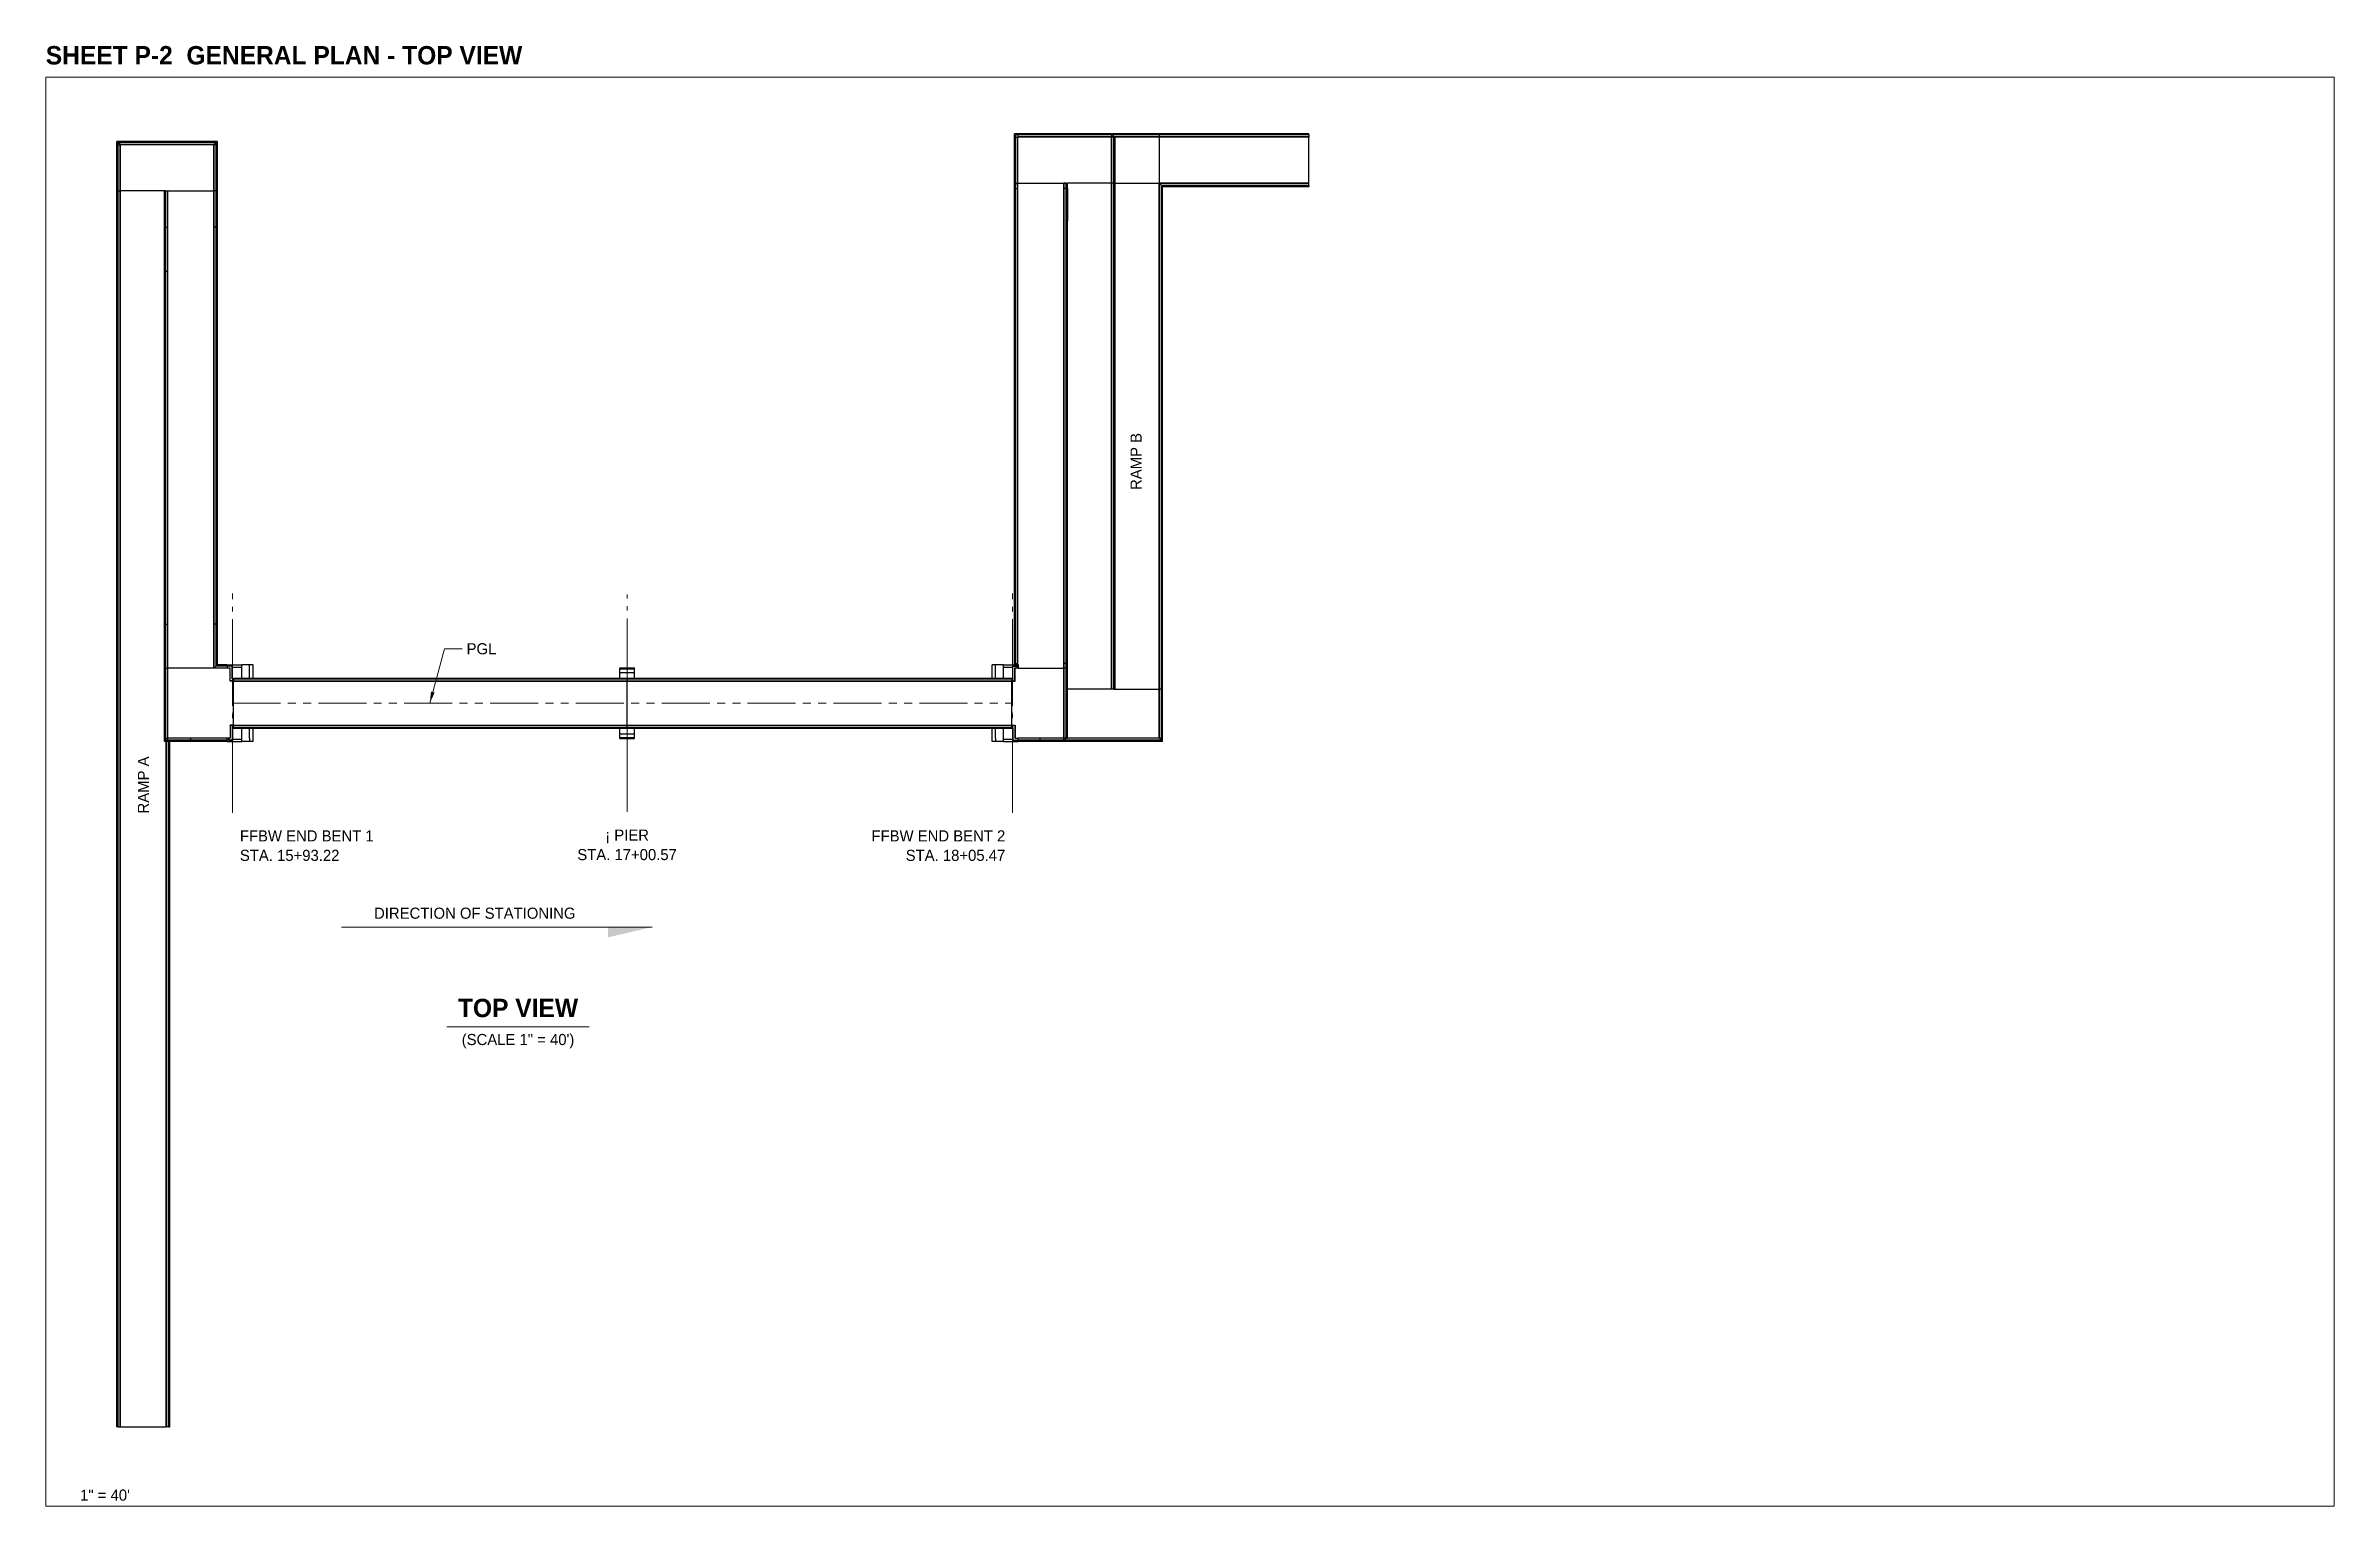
# Model space of a CAD drawing. Extents: x -9 to 613, y -379 to 18.
import ezdxf
from ezdxf.enums import TextEntityAlignment as Align

# ---------------------------------------------------------------- set-up
doc = ezdxf.new("R2010")
doc.units = 21
doc.header["$MEASUREMENT"] = 0
doc.linetypes.add('DGN6', pattern=[0.584, 0.32, -0.056, 0.048, -0.056, 0.048, -0.056])
doc.linetypes.add('DGN7', pattern=[0.726, 0.59, -0.053, 0.03, -0.053])
for name, color, linetype, lineweight in [('AppSlabConc', 3, 'Continuous', 30), ('BaseLineSurveyPGL', 1, 'DGN6', 9), ('BeamConc', 3, 'Continuous', 30), ('Border', 7, 'Continuous', 15), ('CL_Major', 1, 'DGN7', 9), ('Leader', 7, 'Continuous', 9), ('PileConc', 3, 'Continuous', 30), ('SubStrConc', 3, 'Continuous', 30), ('SubStrConc2', 3, 'Continuous', 30), ('SupstrConc', 3, 'Continuous', 30), ('Symbols', 7, 'Continuous', 15), ('TextStructures', 7, 'Continuous', 9), ('TrafBarrierConc', 3, 'Continuous', 30), ('WallConc', 3, 'Continuous', 30), ('WallMSEPanel', 3, 'Continuous', 30)]:
    doc.layers.add(name, color=color, linetype=linetype, lineweight=lineweight)
doc.styles.add('FDOT Bold (Large)', font='FDOTBold.ttf')
doc.styles.add('FDOT Structures', font='FDOT.ttf')

msp = doc.modelspace()

# ---------------------------------------------------------------- linework, layer by layer
at = {"layer": 'AppSlabConc'}
for points in [[(293.599305, -6.958334), (293.599305, -19.457684)], [(334.374521, -19.457684), (334.374521, -6.958334)], [(22.958259, -21.5612), (10.958333, -21.5612)], [(23.916593, -21.5612), (36.416592, -21.5612)], [(255.183015, -19.457684), (267.682637, -19.457684)], [(280.640971, -19.457684), (268.640971, -19.457684)], [(281.599304, -19.457684), (293.599305, -19.457684)], [(36.416592, -151.401918), (30.166592, -151.401918), (23.916592, -151.401918)], [(255.183015, -150.397507), (255.276054, -150.397506)], [(255.234408, -150.939173), (255.276065, -150.939172)], [(255.234408, -151.397537), (261.432826, -151.397537), (267.682637, -151.397537)], [(255.276054, -150.397506), (255.276065, -150.939172)], [(280.640971, -157.066396), (268.640971, -157.066396)], [(281.599304, -157.066396), (293.599305, -157.066396)], [(10.958333, -357.698792), (23.458259, -357.698792)]]:
    msp.add_lwpolyline(points, dxfattribs=at)
at = {"layer": 'BaseLineSurveyPGL', "ltscale": 40, "flags": 128}
for points in [[(41.484604, -160.901918), (148.834604, -160.899702), (253.734604, -160.897537)], [(41.734604, -160.901913), (148.834604, -160.899702), (253.484604, -160.897543)]]:
    msp.add_lwpolyline(points, dxfattribs=at)
at = {"layer": 'BeamConc'}
msp.add_lwpolyline([(41.734728, -166.901913), (41.734604, -160.901913)], dxfattribs=at)
at = {"layer": 'Border'}
msp.add_lwpolyline([(-9.336, -379.336), (613.336, -379.336), (613.336, 9.336), (-9.336, 9.336)], close=True, dxfattribs=at)
at = {"layer": 'CL_Major', "ltscale": 40}
for p, q in [((41.484806, -190.693605), (41.484806, -131.110199)), ((148.834604, -190.483077), (148.834604, -131.316328)), ((253.734402, -190.689256), (253.734402, -131.10585))]:
    msp.add_line(p, q, dxfattribs=at)
at = {"layer": 'Leader'}
msp.add_lwpolyline([(95.159705, -160.899728), (99.159705, -146.105876), (103.959705, -146.105876)], dxfattribs=at)
msp.add_solid([(95.159705, -160.899728), (95.472482, -157.748119), (96.477719, -158.019917)], dxfattribs=at)
at = {"layer": 'PileConc'}
for points in [[(41.484468, -154.297751), (41.484479, -154.839418)], [(41.484479, -154.839418), (41.48448, -154.901918)], [(41.734604, -160.901913), (41.73448, -154.901913)], [(253.734467, -154.230871), (253.734468, -154.293371)], [(253.734479, -154.835037), (253.73448, -154.897537)], [(41.484729, -166.964418), (41.484728, -166.901918)], [(41.48474, -167.506084), (41.484729, -166.964418)], [(41.484742, -167.568584), (41.48474, -167.506084)], [(253.734729, -166.960037), (253.734728, -166.897537)], [(253.734742, -167.564204), (253.73474, -167.501704)]]:
    msp.add_lwpolyline(points, dxfattribs=at)
at = {"layer": 'SubStrConc'}
for points in [[(41.484402, -151.110251), (41.484408, -151.401918)], [(43.984464, -154.110199), (43.984402, -151.110199)], [(146.834406, -151.31641), (150.834406, -151.316328)], [(146.834412, -151.56641), (146.834406, -151.31641)], [(146.834464, -154.108077), (146.834432, -152.56641)], [(150.834412, -151.566328), (150.834406, -151.316328)], [(150.834464, -154.107994), (150.834432, -152.566328)], [(251.234464, -154.105922), (251.234402, -151.105922)], [(253.734402, -151.105871), (253.734408, -151.397537)], [(43.984806, -170.693533), (43.984744, -167.693533)], [(146.834776, -169.233077), (146.834744, -167.69141)], [(150.834776, -169.232994), (150.834744, -167.691328)], [(251.234806, -170.689256), (251.234744, -167.689256)], [(41.4848, -170.401918), (41.484806, -170.693584)], [(146.834802, -170.483077), (146.834797, -170.233077)], [(146.834802, -170.483077), (150.834802, -170.482994)], [(150.834802, -170.482994), (150.834797, -170.232994)], [(253.7348, -170.397537), (253.734806, -170.689204)]]:
    msp.add_lwpolyline(points, dxfattribs=at)
at = {"layer": 'SubStrConc2'}
for points in [[(39.984388, -150.443615), (43.984388, -150.443533)], [(39.984398, -150.901949), (39.984388, -150.443615)], [(39.984398, -150.901949), (39.984408, -150.901949)], [(41.463569, -151.110251), (43.984402, -151.110199)], [(41.484479, -154.860251), (41.734479, -154.860246)], [(43.984402, -151.110199), (43.984388, -150.443533)], [(146.834412, -151.56641), (150.834412, -151.566328)], [(146.834432, -152.56641), (146.834412, -151.56641)], [(146.834432, -152.56641), (150.834432, -152.566328)], [(150.834432, -152.566328), (150.834412, -151.566328)], [(251.234388, -150.439256), (255.234388, -150.439173)], [(251.234402, -151.105922), (251.234388, -150.439256)], [(251.234402, -151.105922), (253.755235, -151.10587)], [(253.484479, -154.855876), (253.734479, -154.855871)], [(255.234394, -150.730871), (255.234388, -150.439173)], [(41.484552, -158.360251), (41.734552, -158.360246)], [(253.484552, -158.355876), (253.734552, -158.355871)], [(41.484657, -163.443584), (41.734657, -163.443579)], [(41.484729, -166.943584), (41.734729, -166.943579)], [(253.484657, -163.439209), (253.734657, -163.439204)], [(253.484729, -166.939209), (253.734729, -166.939204)], [(39.98482, -171.360282), (39.984814, -171.068584)], [(39.98482, -171.360282), (43.98482, -171.360199)], [(41.463973, -170.693585), (43.984806, -170.693533)], [(43.98482, -171.360199), (43.984806, -170.693533)], [(146.834776, -169.233077), (150.834776, -169.232994)], [(146.834797, -170.233077), (146.834776, -169.233077)], [(146.834797, -170.233077), (150.834797, -170.232994)], [(150.834797, -170.232994), (150.834776, -169.232994)], [(251.234806, -170.689256), (253.75564, -170.689204)], [(251.23482, -171.355922), (251.234806, -170.689256)], [(251.23482, -171.355922), (255.23482, -171.35584)], [(255.2348, -170.897506), (255.234811, -170.897506)], [(255.23482, -171.35584), (255.234811, -170.897506)]]:
    msp.add_lwpolyline(points, dxfattribs=at)
at = {"layer": 'SupstrConc'}
for points in [[(41.734464, -154.110246), (148.834464, -154.108036)], [(41.734467, -154.235246), (41.734464, -154.110246)], [(148.834464, -154.108036), (253.484464, -154.105876)], [(148.834467, -154.233036), (148.834464, -154.108036)], [(148.834604, -160.899702), (148.83448, -154.899702)], [(253.484467, -154.230876), (253.484464, -154.105876)], [(253.484604, -160.897543), (253.48448, -154.897543)], [(148.834728, -166.899702), (148.834604, -160.899702)], [(253.484728, -166.897543), (253.484604, -160.897543)], [(41.734744, -167.693579), (41.734742, -167.568579)], [(41.734744, -167.693579), (148.834744, -167.691369)], [(148.834744, -167.691369), (148.834742, -167.566369)], [(148.834744, -167.691369), (253.484744, -167.689209)], [(253.484744, -167.689209), (253.484742, -167.564209)]]:
    msp.add_lwpolyline(points, dxfattribs=at)
at = {"layer": 'Symbols'}
msp.add_line((71.159705, -221.809605), (155.627609, -221.809605), dxfattribs=at)
msp.add_solid([(155.627609, -221.809605), (143.627609, -221.809605), (143.627609, -224.609605)], dxfattribs=at)
at = {"layer": 'TextStructures'}
msp.add_line((99.792085, -248.90964), (138.527325, -248.90964), dxfattribs=at)
at = {"layer": 'TrafBarrierConc'}
for points in [[(10.291667, -8.603054), (10.291667, -8.39472)], [(10.499999, -8.39472), (10.291667, -8.39472)], [(10.291667, -9.061387), (10.291667, -8.603054)], [(10.291667, -21.5612), (10.291667, -9.061387)], [(10.354167, -8.603054), (10.354167, -8.45722)], [(10.499999, -8.45722), (10.354167, -8.45722)], [(10.354167, -9.061387), (10.354167, -8.603054)], [(10.354167, -21.5612), (10.354167, -9.061387)], [(36.874925, -8.39472), (10.499999, -8.39472)], [(36.874925, -8.45722), (10.499999, -8.45722)], [(10.895833, -9.061387), (10.895833, -8.998887)], [(36.479092, -8.998887), (23.687463, -8.998887), (10.895833, -8.998887)], [(10.895833, -21.5612), (10.895833, -9.061387)], [(36.479092, -9.061387), (36.479092, -8.998887)], [(36.479092, -21.5612), (36.479092, -9.061387)], [(37.083259, -8.39472), (36.874925, -8.39472)], [(37.020759, -8.45722), (36.874925, -8.45722)], [(37.020759, -8.603054), (37.020759, -8.45722)], [(37.020759, -9.061387), (37.020759, -8.603054)], [(37.020759, -21.5612), (37.020759, -9.061387)], [(37.083259, -8.603054), (37.083259, -8.39472)], [(37.083259, -9.061387), (37.083259, -8.603054)], [(37.083259, -21.5612), (37.083259, -9.061387)], [(254.516348, -6.5), (254.516348, -6.291667)], [(254.724682, -6.291667), (254.516348, -6.291667)], [(254.516348, -6.958334), (254.516348, -6.5)], [(254.516348, -19.457684), (254.516348, -6.958334)], [(254.578848, -6.5), (254.578848, -6.354167)], [(254.724682, -6.354167), (254.578848, -6.354167)], [(254.578848, -6.958334), (254.578848, -6.5)], [(254.578848, -19.457684), (254.578848, -6.958334)], [(255.183015, -6.291667), (254.724682, -6.291667)], [(255.183015, -6.354167), (254.724682, -6.354167)], [(255.120515, -6.958334), (255.120515, -6.895834)], [(255.183015, -6.895834), (255.120515, -6.895834)], [(255.120515, -19.457684), (255.120515, -6.958334)], [(280.640971, -6.291667), (255.183015, -6.291667)], [(280.640971, -6.354167), (255.183015, -6.354167)], [(280.640971, -6.895834), (255.183015, -6.895834)], [(281.099304, -6.291667), (280.640971, -6.291667)], [(281.099304, -6.354167), (280.640971, -6.354167)], [(281.099304, -6.895834), (280.640971, -6.895834)], [(280.703471, -19.457684), (280.703471, -6.958334)], [(281.099304, -6.291667), (281.099304, -6.354167)], [(293.599305, -6.291667), (281.099304, -6.291667)], [(293.599305, -6.354167), (281.099304, -6.354167)], [(293.599305, -6.895834), (281.099304, -6.895834)], [(281.245138, -19.457684), (281.245138, -6.958334)], [(281.307638, -19.457684), (281.307638, -6.958334)], [(334.374521, -6.291667), (293.599305, -6.291667)], [(293.599305, -6.291667), (293.599305, -6.354167)], [(334.374521, -6.354167), (293.599305, -6.354167)], [(334.374521, -6.895834), (293.599305, -6.895834)], [(334.374521, -6.291667), (334.374521, -6.354167)], [(10.291667, -357.698792), (10.291667, -21.5612)], [(10.291667, -21.5612), (10.354167, -21.5612)], [(10.354167, -357.698792), (10.354167, -21.5612)], [(10.895833, -357.698792), (10.895833, -21.5612)], [(23.249926, -31.401918), (23.249926, -21.5612)], [(23.249926, -21.5612), (23.312426, -21.5612)], [(23.312426, -31.401918), (23.312426, -21.5612)], [(23.854093, -31.401918), (23.854093, -21.5612)], [(36.479092, -31.401918), (36.479092, -21.5612)], [(37.083259, -21.5612), (37.020759, -21.5612)], [(37.020759, -31.401918), (37.020759, -21.5612)], [(37.083259, -31.401918), (37.083259, -21.5612)], [(254.516348, -19.557684), (254.516348, -19.457684)], [(254.516348, -19.457684), (254.578848, -19.457684)], [(254.516348, -20.876082), (254.516348, -19.557684)], [(254.516348, -150.079139), (254.516348, -20.876082)], [(254.578848, -19.557684), (254.578848, -19.457684)], [(254.578848, -20.876082), (254.578848, -19.557684)], [(254.578848, -150.079139), (254.578848, -20.876082)], [(255.120515, -19.557684), (255.120515, -19.457684)], [(255.120515, -20.876082), (255.120515, -19.557684)], [(255.120515, -150.079139), (255.120515, -20.876082)], [(267.745137, -19.557684), (267.745137, -19.457684)], [(267.745137, -20.876082), (267.745137, -19.557684)], [(267.745137, -150.079139), (267.745137, -20.876082)], [(268.349304, -19.457684), (268.286804, -19.457684)], [(268.286804, -19.557684), (268.286804, -19.457684)], [(268.286804, -20.876082), (268.286804, -19.557684)], [(268.286804, -150.079139), (268.286804, -20.876082)], [(268.349304, -19.557684), (268.349304, -19.457684)], [(268.349304, -20.876082), (268.349304, -19.557684)], [(268.349304, -150.079139), (268.349304, -20.876082)], [(280.703471, -157.066396), (280.703471, -19.457684)], [(281.307638, -19.457684), (281.245138, -19.457684)], [(281.245138, -157.066396), (281.245138, -19.457684)], [(281.307638, -157.066396), (281.307638, -19.457684)], [(334.374521, -19.520184), (293.661805, -19.520184)], [(293.661805, -157.066396), (293.661805, -19.520184)], [(334.374521, -20.06185), (294.203471, -20.06185)], [(294.265971, -20.12435), (294.203471, -20.06185)], [(294.203471, -157.066396), (294.203471, -20.06185)], [(334.374521, -20.12435), (294.265971, -20.12435)], [(294.265971, -157.066396), (294.265971, -20.12435)], [(334.374521, -20.12435), (334.374521, -20.06185)], [(23.249926, -43.401918), (23.249926, -31.401918)], [(23.312426, -43.401918), (23.312426, -31.401918)], [(23.854093, -43.401918), (23.854093, -31.401918)], [(36.479092, -43.401918), (36.479092, -31.401918)], [(37.020759, -43.401918), (37.020759, -31.401918)], [(37.083259, -43.401918), (37.083259, -31.401918)], [(23.249926, -139.401918), (23.249926, -43.401918)], [(23.312426, -139.401918), (23.312426, -43.401918)], [(23.854093, -139.401918), (23.854093, -43.401918)], [(36.479092, -139.401918), (36.479092, -43.401918)], [(37.020759, -139.401918), (37.020759, -43.401918)], [(37.083259, -139.401918), (37.083259, -43.401918)], [(23.249926, -151.401918), (23.249926, -139.401918)], [(23.312426, -151.401918), (23.312426, -139.401918)], [(23.854093, -151.401918), (23.854093, -139.401918)], [(36.479092, -151.339418), (36.479092, -145.370668), (36.479092, -139.401918)], [(37.020759, -150.797751), (37.020759, -139.401918)], [(37.083259, -150.735251), (37.083259, -145.068584), (37.083259, -139.401918)], [(23.249926, -170.401918), (23.249926, -151.401918)], [(23.249926, -151.401918), (23.312426, -151.401918)], [(23.312426, -170.401918), (23.312426, -151.401918)], [(23.854093, -170.401918), (23.854093, -151.401918)], [(36.479092, -151.339418), (36.416592, -151.401918)], [(37.020759, -150.797751), (36.479092, -151.339418)], [(39.984408, -151.339418), (36.479092, -151.339418)], [(37.083259, -150.735251), (37.020759, -150.797751)], [(39.942729, -150.797751), (38.481744, -150.797751), (37.020759, -150.797751)], [(39.942728, -150.735251), (37.083259, -150.735251)], [(39.942728, -150.735251), (39.942729, -150.797751)], [(39.942729, -150.797751), (39.942732, -150.943616)], [(39.942732, -150.943616), (39.984408, -150.943615)], [(41.463561, -150.735251), (39.984408, -150.735251)], [(39.984408, -150.735251), (39.984408, -150.797751)], [(41.401062, -150.797751), (39.984408, -150.797751)], [(39.984408, -150.797751), (39.984408, -151.339418)], [(39.984408, -151.339418), (39.984408, -151.401918)], [(40.859407, -151.339418), (39.984408, -151.339418)], [(40.796908, -151.401918), (39.984408, -151.401918)], [(40.859407, -151.339418), (40.796908, -151.401918)], [(40.79698, -154.901932), (40.796908, -151.401918)], [(40.859479, -154.839431), (40.79698, -154.901932)], [(41.48448, -154.901918), (40.79698, -154.901932)], [(40.859479, -154.839431), (40.859407, -151.339418)], [(41.484479, -154.839418), (40.859479, -154.839431)], [(41.463561, -150.735251), (41.401062, -150.797751)], [(41.401135, -154.297753), (41.401062, -150.797751)], [(41.463633, -154.235251), (41.401135, -154.297753)], [(41.484468, -154.297751), (41.401135, -154.297753)], [(41.463633, -154.235251), (41.463561, -150.735251)], [(41.484467, -154.235251), (41.463633, -154.235251)], [(41.484467, -154.235251), (41.484468, -154.297751)], [(41.734467, -154.235246), (148.834467, -154.233036)], [(41.734467, -154.235246), (41.734468, -154.297746)], [(41.734468, -154.297746), (148.834468, -154.295536)], [(41.734468, -154.297746), (41.734479, -154.839413)], [(41.734479, -154.839413), (148.834479, -154.837202)], [(41.734479, -154.839413), (41.73448, -154.901913)], [(41.73448, -154.901913), (148.83448, -154.899702)], [(148.834467, -154.233036), (253.484467, -154.230876)], [(148.834467, -154.233036), (148.834468, -154.295536)], [(148.834468, -154.295536), (253.484468, -154.293376)], [(148.834468, -154.295536), (148.834479, -154.837202)], [(148.834479, -154.837202), (253.484479, -154.835043)], [(148.834479, -154.837202), (148.83448, -154.899702)], [(148.83448, -154.899702), (253.48448, -154.897543)], [(253.484467, -154.230876), (253.484468, -154.293376)], [(253.484468, -154.293376), (253.484479, -154.835043)], [(253.484479, -154.835043), (253.48448, -154.897543)], [(253.734467, -154.230871), (253.7553, -154.23087)], [(253.734468, -154.293371), (253.817801, -154.293369)], [(253.734468, -154.293371), (253.734479, -154.835037)], [(253.734479, -154.835037), (254.359479, -154.835024)], [(253.73448, -154.897537), (254.42198, -154.897523)], [(253.755228, -150.730871), (255.234408, -150.730871)], [(253.755228, -150.730871), (253.817729, -150.793371)], [(253.7553, -154.23087), (253.755228, -150.730871)], [(253.7553, -154.23087), (253.817801, -154.293369)], [(253.817729, -150.793371), (255.234408, -150.793371)], [(253.817801, -154.293369), (253.817729, -150.793371)], [(254.359407, -151.335037), (254.776073, -151.335037)], [(254.359407, -151.335037), (254.421908, -151.397537)], [(254.359479, -154.835024), (254.359407, -151.335037)], [(254.359479, -154.835024), (254.42198, -154.897523)], [(254.421908, -151.397537), (254.776075, -151.397537)], [(254.42198, -154.897523), (254.421908, -151.397537)], [(254.516348, -150.397521), (254.516348, -150.079139)], [(254.516348, -150.397521), (254.578848, -150.39752)], [(254.578848, -150.39752), (254.578848, -150.079139)], [(254.578848, -150.39752), (254.692721, -150.397518)], [(254.692721, -150.397518), (254.776054, -150.397516)], [(254.776054, -150.397516), (254.948285, -150.397512), (255.120515, -150.397509)], [(254.776066, -150.990589), (254.776065, -150.939183)], [(255.120515, -151.335037), (254.948294, -151.335037), (254.776073, -151.335037)], [(255.120515, -150.397509), (255.120515, -150.079139)], [(255.120515, -150.397509), (255.183015, -150.397507)], [(255.120515, -151.335037), (255.234408, -151.335037)], [(255.183015, -151.397537), (255.234408, -151.397537)], [(255.234408, -150.730871), (255.234408, -150.793371)], [(255.234408, -150.793371), (255.234408, -151.335037)], [(255.234408, -151.335037), (255.234408, -151.397537)], [(267.745137, -151.397537), (267.745137, -150.079139)], [(267.745137, -170.397537), (267.745137, -151.397537)], [(268.286804, -151.397537), (268.286804, -150.079139)], [(268.349304, -151.397537), (268.286804, -151.397537)], [(268.286804, -170.397537), (268.286804, -151.397537)], [(268.349304, -151.397537), (268.349304, -150.079139)], [(268.349304, -170.397537), (268.349304, -151.397537)], [(281.307638, -157.066396), (281.245138, -157.066396)], [(293.661805, -170.397537), (293.661805, -157.066396)], [(294.265971, -157.066396), (294.203471, -157.066396)], [(294.203471, -170.397537), (294.203471, -157.066396)], [(294.265971, -170.397537), (294.265971, -157.066396)], [(41.484728, -166.901918), (40.797228, -166.901932)], [(40.859729, -166.964431), (40.797228, -166.901932)], [(40.797228, -166.901932), (40.7973, -170.401918)], [(41.484729, -166.964418), (40.859729, -166.964431)], [(40.859729, -166.964431), (40.859802, -170.464418)], [(41.48474, -167.506084), (41.401407, -167.506086)], [(41.463908, -167.568585), (41.401407, -167.506086)], [(41.401407, -167.506086), (41.401479, -171.006084)], [(41.484742, -167.568584), (41.463908, -167.568585)], [(41.463908, -167.568585), (41.463981, -171.068584)], [(41.734728, -166.901913), (148.834728, -166.899702)], [(41.734729, -166.964413), (41.734728, -166.901913)], [(41.734729, -166.964413), (148.834729, -166.962202)], [(41.73474, -167.506079), (41.734729, -166.964413)], [(41.73474, -167.506079), (148.83474, -167.503869)], [(41.734742, -167.568579), (41.73474, -167.506079)], [(41.734742, -167.568579), (148.834742, -167.566369)], [(148.834728, -166.899702), (253.484728, -166.897543)], [(148.834729, -166.962202), (148.834728, -166.899702)], [(148.834729, -166.962202), (253.484729, -166.960043)], [(148.83474, -167.503869), (148.834729, -166.962202)], [(148.83474, -167.503869), (253.48474, -167.501709)], [(148.834742, -167.566369), (148.83474, -167.503869)], [(148.834742, -167.566369), (253.484742, -167.564209)], [(253.484729, -166.960043), (253.484728, -166.897543)], [(253.48474, -167.501709), (253.484729, -166.960043)], [(253.484742, -167.564209), (253.48474, -167.501709)], [(253.734728, -166.897537), (254.422228, -166.897523)], [(253.734729, -166.960037), (254.359729, -166.960024)], [(253.73474, -167.501704), (253.734729, -166.960037)], [(253.73474, -167.501704), (253.818074, -167.501702)], [(253.734742, -167.564204), (253.755575, -167.564204)], [(253.755575, -167.564204), (253.818074, -167.501702)], [(253.755575, -167.564204), (253.755647, -171.064204)], [(253.818074, -167.501702), (253.818146, -171.001704)], [(254.359729, -166.960024), (254.422228, -166.897523)], [(254.359729, -166.960024), (254.359801, -170.460037)], [(254.422228, -166.897523), (254.4223, -170.397537)], [(23.249926, -170.860251), (23.249926, -170.401918)], [(23.249926, -171.068584), (23.249926, -170.860251)], [(23.458259, -171.068584), (23.249926, -171.068584)], [(23.312426, -170.860251), (23.312426, -170.401918)], [(23.312426, -171.006084), (23.312426, -170.860251)], [(23.458259, -171.006084), (23.312426, -171.006084)], [(23.916592, -171.006084), (23.458259, -171.006084)], [(23.916592, -171.068584), (23.458259, -171.068584)], [(23.520759, -357.698792), (23.520759, -171.360251)], [(23.854093, -170.464418), (23.854093, -170.401918)], [(23.916592, -170.464418), (23.854093, -170.464418)], [(30.166592, -170.464418), (23.916592, -170.464418)], [(30.166592, -171.006084), (23.916592, -171.006084)], [(30.166592, -171.068584), (23.916592, -171.068584)], [(24.062426, -357.698792), (24.062426, -171.360251)], [(24.124926, -357.698792), (24.124926, -171.360251)], [(39.9848, -170.464418), (35.075696, -170.464418), (30.166592, -170.464418)], [(39.9848, -171.006084), (35.075696, -171.006084), (30.166592, -171.006084)], [(39.9848, -171.068584), (35.075696, -171.068584), (30.166592, -171.068584)], [(39.9848, -170.464418), (39.9848, -170.401918)], [(39.9848, -171.006084), (39.9848, -170.464418)], [(40.443134, -170.464418), (39.9848, -170.464418)], [(39.9848, -171.068584), (39.9848, -171.006084)], [(40.443134, -171.006084), (39.9848, -171.006084)], [(40.483349, -170.464418), (40.443134, -170.464418)], [(40.483349, -171.006084), (40.443134, -171.006084)], [(40.7973, -170.401918), (40.483349, -170.401918)], [(40.483349, -170.401918), (40.483349, -170.417543), (40.483349, -170.433168), (40.483349, -170.448793), (40.483349, -170.464418)], [(40.483349, -170.464418), (40.483349, -170.401918)], [(40.859802, -170.464418), (40.483349, -170.464418)], [(40.483349, -170.464418), (40.483349, -170.658334), (40.483349, -170.852251), (40.483349, -171.006084)], [(40.483349, -171.006084), (40.483349, -170.464418)], [(41.401479, -171.006084), (40.483349, -171.006084)], [(40.483349, -171.068584), (40.483349, -171.006084)], [(40.483349, -171.006084), (40.483349, -171.037334), (40.483349, -171.068584)], [(41.463981, -171.068584), (40.483349, -171.068584)], [(40.859802, -170.464418), (40.7973, -170.401918)], [(41.463981, -171.068584), (41.401479, -171.006084)], [(253.755647, -171.064204), (253.818146, -171.001704)], [(253.755647, -171.064204), (255.2348, -171.064204)], [(253.818146, -171.001704), (255.2348, -171.001704)], [(254.359801, -170.460037), (254.4223, -170.397537)], [(254.359801, -170.460037), (255.2348, -170.460037)], [(254.4223, -170.397537), (255.2348, -170.397537)], [(255.2348, -170.460037), (255.2348, -170.397537)], [(261.20366, -170.460037), (255.2348, -170.460037)], [(255.2348, -170.85584), (255.2348, -170.460037)], [(255.2348, -171.001704), (255.2348, -170.460037)], [(255.2348, -171.064204), (255.2348, -171.001704)], [(255.276479, -171.001704), (255.276476, -170.855839)], [(261.20366, -171.001704), (255.276479, -171.001704)], [(255.276481, -171.064204), (255.276479, -171.001704)], [(261.20366, -171.064204), (255.276481, -171.064204)], [(267.682637, -170.460037), (261.20366, -170.460037)], [(267.682637, -171.001704), (261.20366, -171.001704)], [(267.682637, -171.064204), (261.20366, -171.064204)], [(268.14097, -170.460037), (267.682637, -170.460037)], [(268.14097, -171.001704), (267.682637, -171.001704)], [(267.682637, -171.064204), (267.682637, -171.001704)], [(268.14097, -171.064204), (267.682637, -171.064204)], [(293.661805, -170.460037), (268.14097, -170.460037)], [(294.057637, -171.001704), (268.14097, -171.001704)], [(294.057637, -171.064204), (268.14097, -171.064204)], [(293.661805, -170.460037), (293.661805, -170.397537)], [(293.661805, -170.460037), (294.057637, -170.85587)], [(294.203471, -171.001704), (294.057638, -171.001704)], [(294.265971, -171.064204), (294.057638, -171.064204)], [(294.203471, -170.855871), (294.203471, -170.397537)], [(294.203471, -171.001704), (294.203471, -170.855871)], [(294.265971, -170.855871), (294.265971, -170.397537)], [(294.265971, -171.064204), (294.265971, -170.855871)], [(10.291667, -357.698792), (10.354167, -357.698792)], [(24.124926, -357.698792), (24.062426, -357.698792)]]:
    msp.add_lwpolyline(points, dxfattribs=at)
at = {"layer": 'WallConc'}
for points in [[(254.224682, -6.5), (254.224682, -6)], [(254.724682, -6), (254.224682, -6)], [(255.183015, -6), (254.724682, -6)], [(280.640971, -6), (255.183015, -6)], [(281.099304, -6), (280.640971, -6)], [(281.099304, -6.291667), (281.099304, -6)], [(293.599305, -6), (281.099304, -6)], [(334.374521, -6), (293.599305, -6)], [(293.599305, -6.291667), (293.599305, -6)], [(334.374521, -6.291667), (334.374521, -6)], [(10, -8.603054), (10, -8.103054)], [(10.499999, -8.103054), (10, -8.103054)], [(10, -9.061387), (10, -8.603054)], [(10, -21.5612), (10, -9.061387)], [(36.874925, -8.103054), (10.499999, -8.103054)], [(37.374925, -8.103054), (36.874925, -8.103054)], [(37.374925, -8.603054), (37.374925, -8.103054)], [(37.374925, -9.061387), (37.374925, -8.603054)], [(37.374925, -21.5612), (37.374925, -9.061387)], [(254.224682, -6.958334), (254.224682, -6.5)], [(254.224682, -19.457684), (254.224682, -6.958334)], [(281.599304, -19.457684), (281.599304, -6.958334)], [(10, -357.698792), (10, -21.5612)], [(10.291667, -21.5612), (10, -21.5612)], [(22.958259, -31.401918), (22.958259, -21.5612)], [(23.249926, -21.5612), (22.958259, -21.5612)], [(37.083259, -21.5612), (37.374925, -21.5612)], [(37.374925, -31.401918), (37.374925, -21.5612)], [(254.224682, -19.557684), (254.224682, -19.457684)], [(254.516348, -19.457684), (254.224682, -19.457684)], [(254.224682, -20.876082), (254.224682, -19.557684)], [(254.224682, -150.079139), (254.224682, -20.876082)], [(268.349304, -19.457684), (268.640971, -19.457684)], [(268.640971, -19.557684), (268.640971, -19.457684)], [(268.640971, -20.876082), (268.640971, -19.557684)], [(268.640971, -150.079139), (268.640971, -20.876082)], [(268.640971, -20.876082), (268.640971, -29.704698)], [(281.307638, -19.457684), (281.599304, -19.457684)], [(281.599304, -157.066396), (281.599304, -19.457684)], [(294.265971, -20.12435), (294.557638, -20.416017)], [(294.557638, -157.066396), (294.557638, -20.416017)], [(334.374521, -20.416017), (294.557638, -20.416017)], [(334.374521, -20.12435), (334.374521, -20.416017)], [(22.958259, -43.401918), (22.958259, -31.401918)], [(37.374925, -43.401918), (37.374925, -31.401918)], [(22.958259, -139.401918), (22.958259, -43.401918)], [(37.374925, -139.401918), (37.374925, -43.401918)], [(22.958259, -151.401918), (22.958259, -139.401918)], [(37.374925, -150.443584), (37.374925, -144.922751), (37.374925, -139.401918)], [(22.958259, -170.401918), (22.958259, -151.401918)], [(23.249926, -151.401918), (22.958259, -151.401918)], [(37.083259, -150.735251), (37.374925, -150.443584)], [(39.942722, -150.443584), (37.374925, -150.443584)], [(39.942728, -150.735251), (39.942722, -150.443584)], [(46.109759, -150.443584), (43.984388, -150.443584)], [(46.109759, -151.401918), (46.109759, -150.443584)], [(47.068092, -150.443584), (46.109759, -150.443584)], [(47.068092, -154.110136), (47.068092, -150.443584)], [(248.151116, -154.105986), (248.151116, -150.439204)], [(249.109449, -150.439204), (248.151116, -150.439204)], [(251.234388, -150.439204), (249.109449, -150.439204)], [(249.109449, -151.397537), (249.109449, -150.439204)], [(251.234388, -150.439256), (251.234388, -150.439204)], [(254.224682, -150.397527), (254.224682, -150.079139)], [(254.516348, -150.397521), (254.224682, -150.397527)], [(268.349304, -151.397537), (268.640971, -151.397537)], [(268.640971, -151.397537), (268.640971, -150.079139)], [(268.640971, -170.397537), (268.640971, -151.397537)], [(281.307638, -157.066396), (281.599304, -157.066396)], [(294.265971, -157.066396), (294.557638, -157.066396)], [(294.557638, -170.397537), (294.557638, -157.066396)], [(47.068092, -171.360251), (47.068092, -167.693469)], [(248.151116, -171.355871), (248.151116, -167.689319)], [(22.958259, -170.860251), (22.958259, -170.401918)], [(22.958259, -171.360251), (22.958259, -170.860251)], [(23.458259, -171.360251), (22.958259, -171.360251)], [(23.916592, -171.360251), (23.458259, -171.360251)], [(30.166592, -171.360251), (23.916592, -171.360251)], [(24.416593, -357.698792), (24.416593, -171.360251)], [(39.98482, -171.360251), (30.166592, -171.360251)], [(43.98482, -171.360199), (43.98482, -171.360251)], [(46.109759, -171.360251), (43.98482, -171.360251)], [(46.109759, -170.401918), (46.109759, -171.360251)], [(47.068092, -171.360251), (46.109759, -171.360251)], [(249.109449, -171.355871), (248.151116, -171.355871)], [(249.109449, -170.397537), (249.109449, -171.355871)], [(251.23482, -171.355871), (249.109449, -171.355871)], [(255.276481, -171.064204), (255.276487, -171.355871)], [(261.20366, -171.355871), (255.276487, -171.355871)], [(267.682637, -171.355871), (261.20366, -171.355871)], [(267.682637, -171.064204), (267.682637, -171.355871)], [(268.14097, -171.355871), (267.682637, -171.355871)], [(294.057637, -171.355871), (268.14097, -171.355871)], [(294.557638, -171.355871), (294.057638, -171.355871)], [(294.557638, -170.855871), (294.557638, -170.397537)], [(294.557638, -171.355871), (294.557638, -170.855871)], [(10.291667, -357.698792), (10, -357.698792)], [(24.124926, -357.698792), (24.416593, -357.698792)]]:
    msp.add_lwpolyline(points, dxfattribs=at)
at = {"layer": 'WallMSEPanel'}
for points in [[(10.354167, -9.061387), (10.895833, -9.061387)], [(10.5, -8.603054), (10.895833, -8.998887)], [(10.895833, -8.998887), (10.958333, -9.061387)], [(10.958333, -21.5612), (10.958333, -9.061387)], [(36.416592, -9.061387), (23.687463, -9.061387), (10.958333, -9.061387)], [(36.479092, -8.998887), (36.416592, -9.061387)], [(36.416592, -21.5612), (36.416592, -9.061387)], [(36.874925, -8.603054), (36.677009, -8.80097), (36.479092, -8.998887)], [(37.020759, -9.061387), (36.479092, -9.061387)], [(36.874925, -8.603054), (36.874925, -8.603054)], [(254.578848, -6.958334), (255.120515, -6.958334)], [(255.183015, -6.354167), (255.183015, -6.895834)], [(255.183015, -19.457684), (255.183015, -6.958334)], [(280.640971, -6.958334), (255.183015, -6.958334)], [(280.640971, -6.354167), (280.640971, -6.895834)], [(280.640971, -19.457684), (280.640971, -6.958334)], [(281.245138, -6.958334), (280.703471, -6.958334)], [(281.099304, -6.354167), (281.099304, -6.895834)], [(281.099304, -6.895834), (281.099304, -6.958334)], [(293.599305, -6.958334), (281.599304, -6.958334)], [(293.599305, -6.354167), (293.599305, -6.895834)], [(293.599305, -6.895834), (293.599305, -6.958334)], [(334.374521, -6.958334), (293.599305, -6.958334)], [(334.374521, -6.354167), (334.374521, -6.895834)], [(334.374521, -6.895834), (334.374521, -6.958334)], [(10.354167, -21.5612), (10.895833, -21.5612)], [(10.895833, -21.5612), (10.958333, -21.5612)], [(10.958333, -357.698792), (10.958333, -21.5612)], [(23.312426, -21.5612), (23.854093, -21.5612)], [(23.854093, -21.5612), (23.916593, -21.5612)], [(23.916593, -31.401918), (23.916593, -21.5612)], [(36.479092, -21.5612), (36.416592, -21.5612)], [(36.416592, -31.401918), (36.416592, -21.5612)], [(37.020759, -21.5612), (36.479092, -21.5612)], [(254.578848, -19.457684), (255.120515, -19.457684)], [(254.578848, -19.557684), (255.120515, -19.557684)], [(254.578848, -20.876082), (255.120515, -20.876082)], [(255.120515, -19.457684), (255.183015, -19.457684)], [(255.183015, -19.557684), (255.183015, -19.457684)], [(255.183015, -20.876082), (255.183015, -19.557684)], [(255.183015, -150.079139), (255.183015, -20.876082)], [(267.745137, -19.457684), (267.682637, -19.457684)], [(267.682637, -19.557684), (267.682637, -19.457684)], [(267.682637, -20.876082), (267.682637, -19.557684)], [(267.682637, -150.079139), (267.682637, -20.876082)], [(268.286804, -19.457684), (267.745137, -19.457684)], [(268.286804, -19.557684), (267.745137, -19.557684)], [(268.286804, -20.876082), (267.745137, -20.876082)], [(280.703471, -19.457684), (280.640971, -19.457684)], [(280.640971, -157.066396), (280.640971, -19.457684)], [(281.245138, -19.457684), (280.703471, -19.457684)], [(334.374521, -19.457684), (293.599305, -19.457684)], [(293.599305, -157.066396), (293.599305, -19.457684)], [(293.661805, -19.520184), (293.599305, -19.457684)], [(294.203471, -20.06185), (293.661805, -19.520184)], [(334.374521, -19.520184), (334.374521, -19.457684)], [(334.374521, -20.06185), (334.374521, -19.520184)], [(23.312426, -31.401918), (23.854093, -31.401918)], [(23.916593, -43.401918), (23.916593, -31.401918)], [(36.416592, -43.401918), (36.416592, -31.401918)], [(37.020759, -31.401918), (36.479092, -31.401918)], [(23.312426, -43.401918), (23.854093, -43.401918)], [(23.916593, -139.401918), (23.916593, -43.401918)], [(36.416592, -139.401918), (36.416592, -43.401918)], [(23.312426, -139.401918), (23.854093, -139.401918)], [(23.916593, -151.401918), (23.916593, -139.401918)], [(36.416592, -151.401918), (36.416592, -139.401918)], [(37.020759, -139.401918), (36.479092, -139.401918)], [(23.312426, -151.401918), (23.854093, -151.401918)], [(23.854093, -151.401918), (23.916593, -151.401918)], [(23.916593, -170.401918), (23.916593, -151.401918)], [(39.942732, -150.943584), (39.984408, -150.943584)], [(39.942732, -150.943584), (39.942732, -150.943616)], [(41.484408, -151.401918), (41.463575, -151.401918)], [(46.109759, -154.110156), (46.109759, -151.401918)], [(249.109449, -154.105966), (249.109449, -151.397537)], [(253.734408, -151.397537), (253.755241, -151.397537)], [(253.738576, -151.397537), (253.738533, -151.397537), (253.737408, -151.397537), (253.736199, -151.397537), (253.734408, -151.397537)], [(254.578848, -150.079139), (255.120515, -150.079139)], [(254.724682, -150.439184), (254.724682, -150.397517)], [(255.183015, -150.397507), (255.183015, -150.079139)], [(255.183015, -150.439174), (255.183015, -150.397507)], [(267.682637, -151.397537), (267.682637, -150.079139)], [(267.745137, -151.397537), (267.682637, -151.397537)], [(267.682637, -170.397537), (267.682637, -151.397537)], [(268.286804, -150.079139), (267.745137, -150.079139)], [(268.286804, -151.397537), (267.745137, -151.397537)], [(280.703471, -157.066396), (280.640971, -157.066396)], [(281.245138, -157.066396), (280.703471, -157.066396)], [(293.599305, -170.397537), (293.599305, -157.066396)], [(293.661805, -157.066396), (293.599305, -157.066396)], [(294.203471, -157.066396), (293.661805, -157.066396)], [(46.109759, -170.401918), (46.109759, -167.693489)], [(249.109449, -170.397537), (249.109449, -167.689299)], [(23.312426, -170.401918), (23.854093, -170.401918)], [(23.458259, -357.698792), (23.458259, -171.360251)], [(23.916592, -171.006084), (23.916592, -170.464418)], [(30.166592, -170.401918), (23.916593, -170.401918)], [(39.9848, -170.401918), (35.075696, -170.401918), (30.166592, -170.401918)], [(30.166592, -171.006084), (30.166592, -170.464418)], [(253.7348, -170.397537), (253.755634, -170.397537)], [(261.20366, -170.397537), (255.2348, -170.397537)], [(255.2348, -170.855871), (255.276476, -170.855871)], [(255.276476, -170.855871), (255.276476, -170.855839)], [(267.682637, -170.397537), (261.20366, -170.397537)], [(261.20366, -171.001704), (261.20366, -170.460037)], [(267.745137, -170.397537), (267.682637, -170.397537)], [(267.682637, -170.460037), (267.682637, -170.397537)], [(267.682637, -171.001704), (267.682637, -170.460037)], [(268.286804, -170.397537), (267.745137, -170.397537)], [(268.14097, -171.001704), (268.14097, -170.460037)], [(268.349304, -170.397537), (268.286804, -170.397537)], [(268.349304, -170.397537), (268.640971, -170.397537)], [(293.599305, -170.397537), (281.120138, -170.397537), (268.640971, -170.397537)], [(293.661805, -170.460037), (293.599305, -170.397537)], [(294.203471, -170.397537), (293.661805, -170.397537)], [(294.057637, -170.85587), (294.057637, -170.85587), (294.057638, -170.85587), (294.057638, -170.855871)], [(10.354167, -357.698792), (10.895833, -357.698792)], [(10.895833, -357.698792), (10.958333, -357.698792)], [(23.520759, -357.698792), (23.458259, -357.698792)], [(24.062426, -357.698792), (23.520759, -357.698792)]]:
    msp.add_lwpolyline(points, dxfattribs=at)

# ---------------------------------------------------------------- texts
at = {"layer": 'Border', "style": 'FDOT Bold (Large)'}
msp.add_text('SHEET P-2  GENERAL PLAN - TOP VIEW', height=5.00016, dxfattribs=at).set_placement((-9.336, 11.336064), align=Align.BOTTOM_LEFT)
at = {"layer": 'Border', "style": 'FDOT Structures'}
msp.add_text('1" = 40\'', height=3.024, dxfattribs=at).set_placement((0, -374.8), align=Align.TOP_LEFT)
at = {"layer": 'TextStructures', "style": 'FDOT Structures'}
for s, p in [('RAMP B', (287.328471, -95.156778)), ('RAMP A', (17.229166, -183.150923))]:
    msp.add_text(s, height=3.024, rotation=90, dxfattribs=at).set_placement(p, align=Align.MIDDLE_CENTER)
msp.add_text('PGL', height=3.024, dxfattribs=at).set_placement((105.169305, -146.105876), align=Align.MIDDLE_LEFT)
at = {"layer": 'TextStructures'}
for s, height, style, p in [('DIRECTION OF STATIONING', 3.024, 'FDOT Structures', (107.393657, -220.448805)), ('TOP VIEW', 5.00016, 'FDOT Bold (Large)', (119.159705, -247.809605)), ('(SCALE 1" = 40\')', 3.024, 'FDOT Structures', (119.159705, -254.80644))]:
    msp.add_text(s, height=height, dxfattribs=dict(at, style=style)).set_placement(p, align=Align.BOTTOM_CENTER)
at = {"layer": 'TextStructures', "char_height": 3.024, "line_spacing_factor": 1.05, "style": 'FDOT Structures'}
for s, insert, attachment_point in [('FFBW END BENT 1\\PSTA. 15+93.22', (43.484806, -195.493605), 1), ('¡ PIER\\PSTA. 17+00.57', (148.834604, -195.283077), 2), ('FFBW END BENT 2\\PSTA. 18+05.47', (251.734402, -195.489256), 3)]:
    msp.add_mtext(s, dxfattribs=dict(at, insert=insert, attachment_point=attachment_point))

doc.saveas('drawing.dxf')
